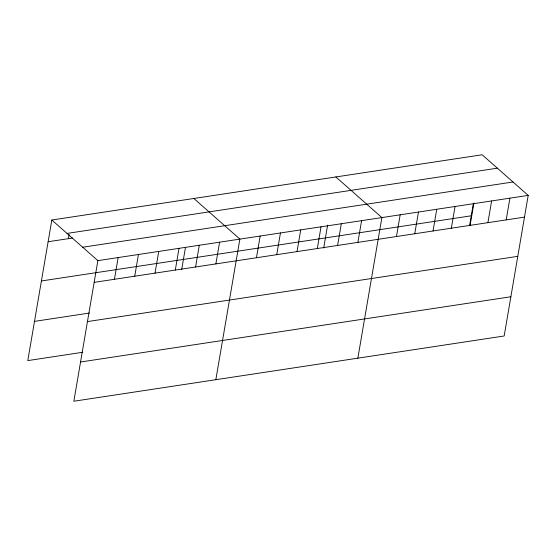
<?xml version="1.0" encoding="UTF-8"?>
<svg xmlns="http://www.w3.org/2000/svg" width="556" height="556" viewBox="0 0 556 556"><rect width="100%" height="100%" fill="white"/><g stroke="black" fill="none" stroke-linecap="round" stroke-linejoin="round"><path stroke-width="0.83" d="M51.833 220.016L97.87 260.639L73.844 401.23L504.167 335.984L528.2 195.399L482.156 154.77L51.833 220.016L27.8 360.601L82.747 352.275M68.402 238.663L69.118 234.486M114.446 279.286L118.157 257.567M134.733 276.207L138.444 254.488M155.02 273.135L158.731 251.416M175.307 270.056L179.018 248.337M181.694 269.535L185.461 247.496M195.594 266.984L199.305 245.265M215.881 263.905L219.592 242.187M215.846 379.699L239.879 239.108L193.842 198.485M256.455 257.755L260.166 236.036M276.742 254.676L280.453 232.957M297.029 251.604L300.74 229.885M317.316 248.525L321.027 226.806M323.703 248.004L327.616 225.11M337.603 245.453L341.315 223.734M357.89 242.374L361.602 220.656M357.855 358.168L381.889 217.577L335.845 176.954M396.463 236.529L400.174 214.804M414.755 233.756L418.466 212.031M433.041 230.983L436.752 209.264M451.333 228.21L455.044 206.491M469.618 225.437L473.33 203.718M470.015 225.819L473.927 202.926M487.911 222.664L491.622 200.945M506.196 219.891L509.908 198.172M67.026 233.423L497.356 168.176M48.115 241.735L72.634 238.024M82.677 247.239L513.007 181.993M97.87 260.639L528.2 195.399M41.415 280.961L471.738 215.721M94.159 282.365L524.489 217.118M34.507 321.375L89.446 313.049M87.452 321.59L517.782 256.344M80.544 362.005L510.874 296.758"/></g></svg>
